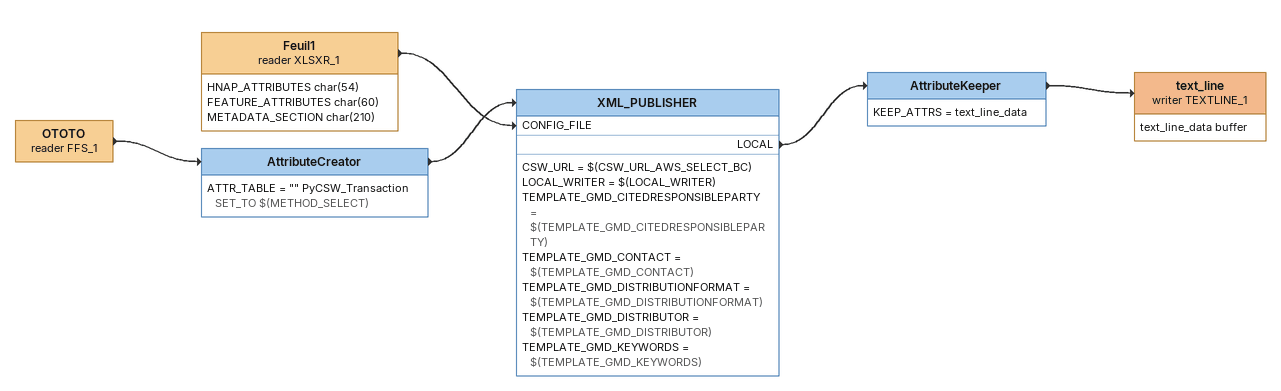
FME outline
OTOTO (reader FFS_1)
    -> AttributeCreator
AttributeCreator
    ATTR_TABLE = "" PyCSW_Transaction SET_TO $(METHOD_SELECT)
    -> XML_PUBLISHER
Feuil1 (reader XLSXR_1)
    attributes: HNAP_ATTRIBUTES char(54), FEATURE_ATTRIBUTES char(60), METADATA_SECTION char(210)
    -> XML_PUBLISHER [CONFIG_FILE]
XML_PUBLISHER
    CSW_URL = $(CSW_URL_AWS_SELECT_BC)
    LOCAL_WRITER = $(LOCAL_WRITER)
    TEMPLATE_GMD_CITEDRESPONSIBLEPARTY = $(TEMPLATE_GMD_CITEDRESPONSIBLEPARTY)
    TEMPLATE_GMD_CONTACT = $(TEMPLATE_GMD_CONTACT)
    TEMPLATE_GMD_DISTRIBUTIONFORMAT = $(TEMPLATE_GMD_DISTRIBUTIONFORMAT)
    TEMPLATE_GMD_DISTRIBUTOR = $(TEMPLATE_GMD_DISTRIBUTOR)
    TEMPLATE_GMD_KEYWORDS = $(TEMPLATE_GMD_KEYWORDS)
    LOCAL -> AttributeKeeper
AttributeKeeper
    KEEP_ATTRS = text_line_data
    -> text_line (writer TEXTLINE_1)
text_line (writer TEXTLINE_1)
    attributes: text_line_data buffer
